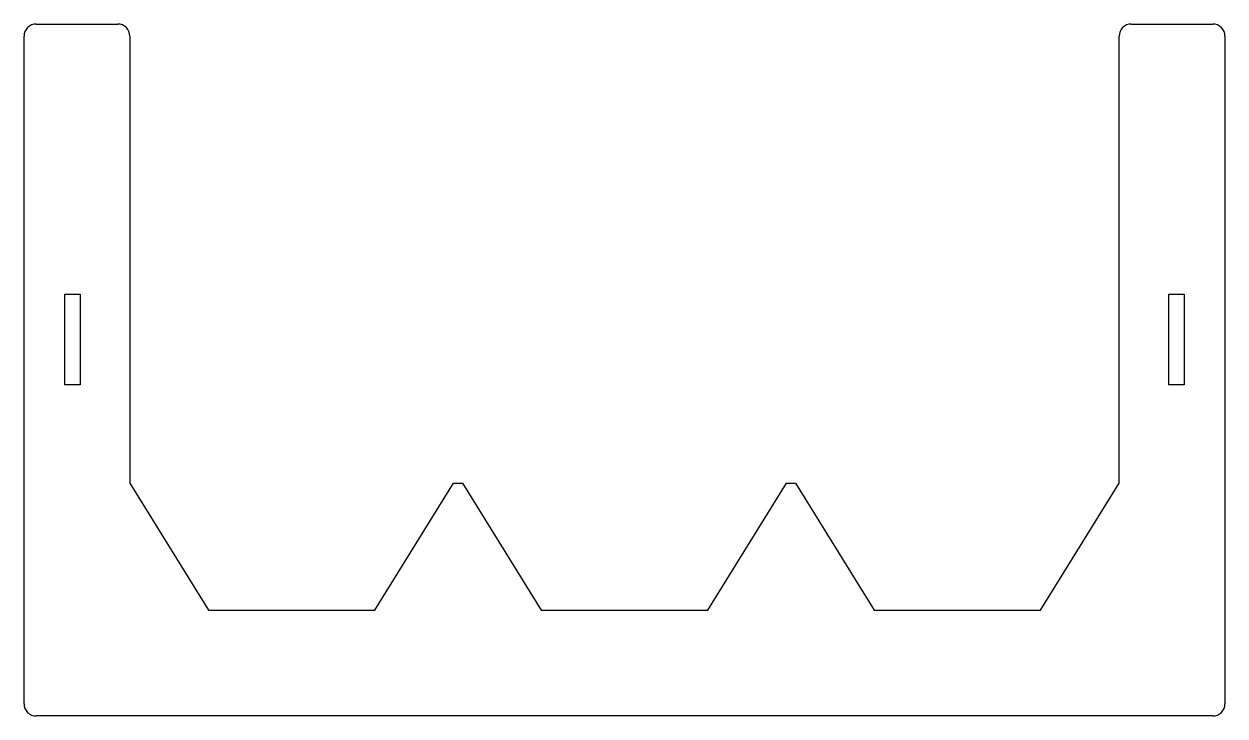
# Paper-space layout '_Back' of a CAD drawing. Header units: millimetres. Extents: x -199 to 198, y -125 to 104.
import ezdxf

# ---------------------------------------------------------------- set-up
doc = ezdxf.new("R2010")
doc.units = ezdxf.units.MM

psp = doc.layouts.new('_Back')

# ---------------------------------------------------------------- linework, layer by layer
at = {"color": 7, "linetype": 'Continuous', "lineweight": 25}
for p, q in [((-194.5, 104.3), (-167.5, 104.3)), ((167.5, 104.3), (194.5, 104.3)), ((-198.5, -120.5), (-198.5, 100.3)), ((-163.5, 100.3), (-163.5, -47.5)), ((163.5, -47.5), (163.5, 100.3)), ((198.5, 100.3), (198.5, -120.5)), ((-185.05, 15), (-179.95, 15)), ((-185.05, -15), (-185.05, 15)), ((-179.95, 15), (-179.95, -15)), ((179.95, 15), (185.05, 15)), ((179.95, -15), (179.95, 15)), ((185.05, 15), (185.05, -15)), ((-179.95, -15), (-185.05, -15)), ((185.05, -15), (179.95, -15)), ((-163.5, -47.5), (-137.5, -89.5)), ((-82.5, -89.5), (-56.5, -47.5)), ((-56.5, -47.5), (-53.5, -47.5)), ((-53.5, -47.5), (-27.5, -89.5)), ((27.5, -89.5), (53.5, -47.5)), ((53.5, -47.5), (56.5, -47.5)), ((56.5, -47.5), (82.5, -89.5)), ((137.5, -89.5), (163.5, -47.5)), ((-137.5, -89.5), (-82.5, -89.5)), ((-27.5, -89.5), (27.5, -89.5)), ((82.5, -89.5), (137.5, -89.5)), ((194.5, -124.5), (-194.5, -124.5))]:
    psp.add_line(p, q, dxfattribs=at)
for centre, start, end in [((-194.5, 100.3), 90, 180), ((-167.5, 100.3), 0, 90), ((167.5, 100.3), 90, 180), ((194.5, 100.3), 0, 90), ((-194.5, -120.5), 180, 270), ((194.5, -120.5), 270, 0)]:
    psp.add_arc(centre, 4, start, end, dxfattribs=at)

doc.saveas('drawing.dxf')
